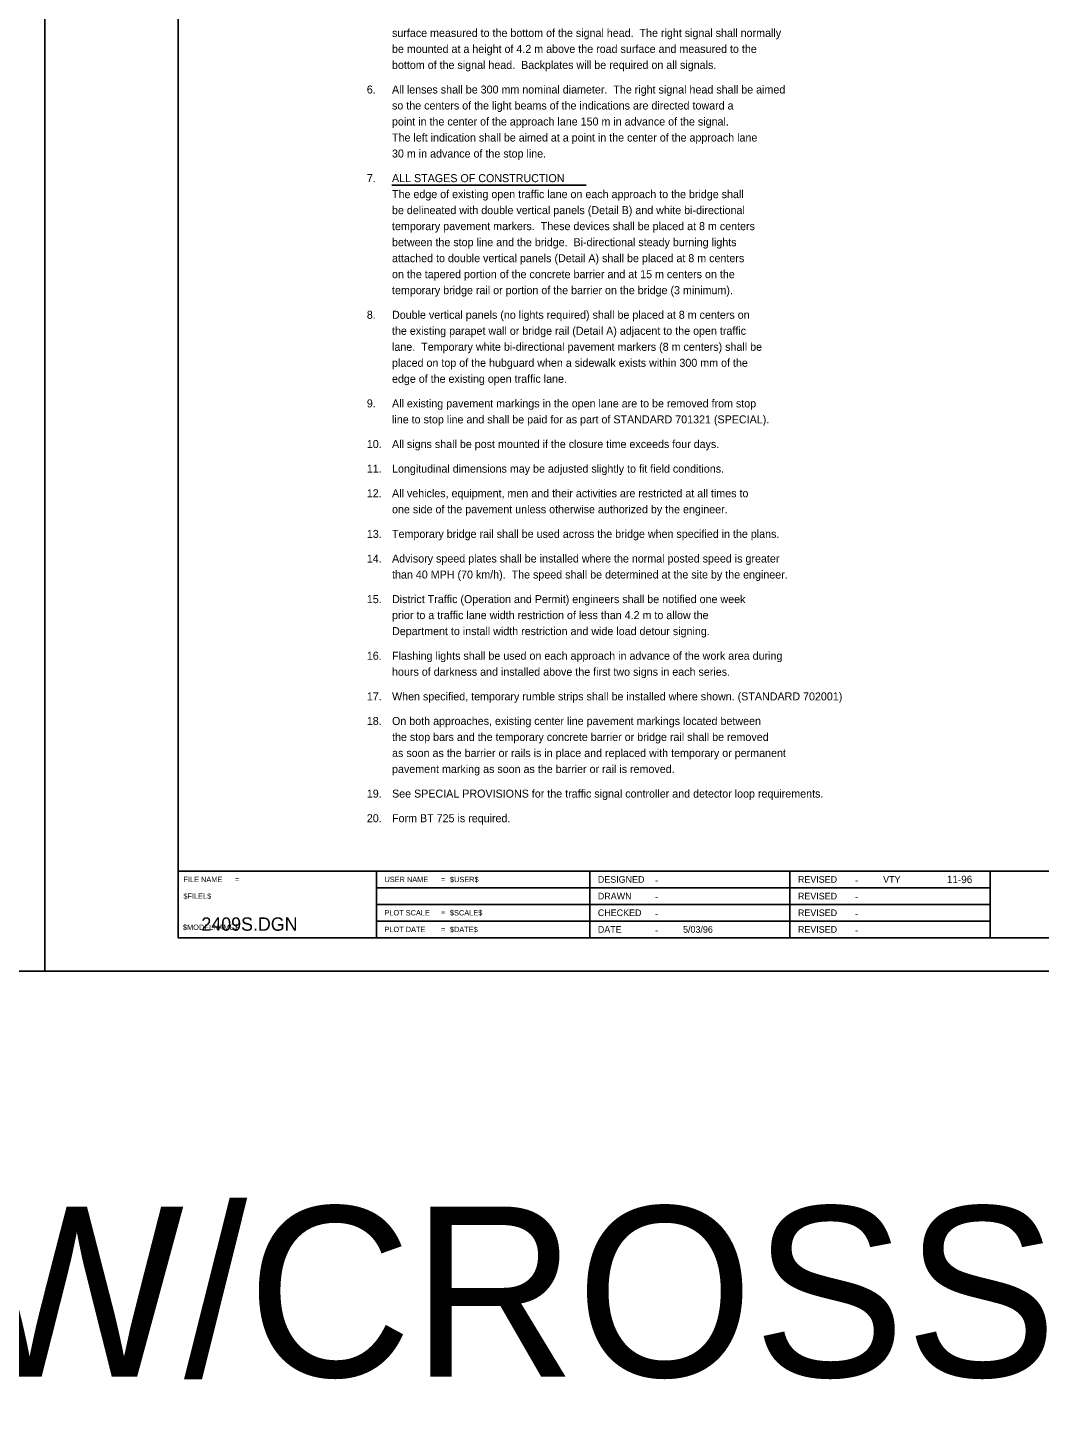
# Model space of a CAD drawing. Extents: x 52832 to 54215, y 64481 to 66497.
# Drawn here: x 53507.1 to 53810.6, y 64480.5 to 64900.6 of the extents above; entities that cross this region are included whole.
import ezdxf

# ---------------------------------------------------------------- set-up
doc = ezdxf.new("R2010")
doc.units = 0
for name, color, linetype in [('Level 48', 7, 'Continuous'), ('Sheets_50 Reference Boundary', 7, 'Continuous'), ('Sheets_General Details', 7, 'Continuous'), ('Sheets_Printer Plotting Border', 7, 'Continuous')]:
    doc.layers.add(name, color=color, linetype=linetype)

msp = doc.modelspace()

# ---------------------------------------------------------------- linework, layer by layer
at = {"layer": 'Level 48'}
for points in [[(52832.14, 65057.61), (53512.14, 65057.61), (53512.14, 64617.61), (52832.14, 64617.61)], [(53512.14, 65057.61), (54192.14, 65057.61), (54192.14, 64617.61), (53512.14, 64617.61)]]:
    msp.add_lwpolyline(points, close=True, dxfattribs=at)
at = {"layer": 'Sheets_50 Reference Boundary'}
msp.add_lwpolyline([(53552.14, 65047.61), (54182.14, 65047.61), (54182.14, 64647.61), (53552.14, 64647.61)], close=True, dxfattribs=at)
at = {"layer": 'Sheets_General Details'}
for p, q in [((53512.14, 64617.61), (53512.14, 65057.61)), ((53512.14, 65057.61), (53512.14, 64617.61)), ((53616.25, 64853.4), (53674.5, 64853.4)), ((53552.14, 64647.61), (54182.14, 64647.61)), ((53611.62, 64647.61), (53611.62, 64627.61)), ((53675.62, 64647.61), (53675.62, 64627.61)), ((53735.62, 64647.61), (53735.62, 64627.61)), ((53795.62, 64647.61), (53795.62, 64627.61)), ((53611.62, 64642.61), (53795.62, 64642.61)), ((53611.62, 64637.61), (53795.62, 64637.61)), ((53611.62, 64632.61), (53795.62, 64632.61)), ((53512.14, 64617.61), (52832.14, 64617.61)), ((54192.14, 64617.61), (53512.14, 64617.61))]:
    msp.add_line(p, q, dxfattribs=at)
msp.add_lwpolyline([(53552.14, 65047.61), (54182.14, 65047.61), (54182.14, 64627.61), (53552.14, 64627.61)], close=True, dxfattribs=at)
at = {"layer": 'Sheets_Printer Plotting Border'}
for points in [[(52832.14, 64617.61), (53512.14, 64617.61), (53512.14, 65057.61), (52832.14, 65057.61)], [(53512.14, 64617.61), (54192.14, 64617.61), (54192.14, 65057.61), (53512.14, 65057.61)]]:
    msp.add_lwpolyline(points, close=True, dxfattribs=at)

# ---------------------------------------------------------------- texts
at = {"layer": 'Sheets_General Details'}
for s, height, p in [('surface measured to the bottom of the signal head.  The right signal shall normally', 2.4004, (53616.29, 64897.88)), ('be mounted at a height of 4.2 m above the road surface and measured to the', 2.4004, (53616.29, 64893.08)), ('bottom of the signal head.  Backplates will be required on all signals.', 2.4004, (53616.29, 64888.28)), ('6.', 2.4, (53608.74, 64880.9)), ('All lenses shall be 300 mm nominal diameter.  The right signal head shall be aimed', 2.4004, (53616.29, 64880.9)), ('so the centers of the light beams of the indications are directed toward a', 2.4004, (53616.29, 64876.1)), ('point in the center of the approach lane 150 m in advance of the signal.', 2.4004, (53616.29, 64871.3)), ('The left indication shall be aimed at a point in the center of the approach lane', 2.4004, (53616.29, 64866.49)), ('30 m in advance of the stop line.', 2.4004, (53616.29, 64861.69)), ('7.', 2.4, (53608.74, 64854.31)), ('ALL STAGES OF CONSTRUCTION', 2.4004, (53616.29, 64854.31)), ('The edge of existing open traffic lane on each approach to the bridge shall', 2.4004, (53616.29, 64849.51)), ('be delineated with double vertical panels (Detail B) and white bi-directional', 2.4004, (53616.29, 64844.71)), ('temporary pavement markers.  These devices shall be placed at 8 m centers', 2.4004, (53616.29, 64839.91)), ('between the stop line and the bridge.  Bi-directional steady burning lights', 2.4004, (53616.29, 64835.1)), ('attached to double vertical panels (Detail A) shall be placed at 8 m centers', 2.4004, (53616.29, 64830.3)), ('on the tapered portion of the concrete barrier and at 15 m centers on the', 2.4004, (53616.29, 64825.5)), ('temporary bridge rail or portion of the barrier on the bridge (3 minimum).', 2.4004, (53616.29, 64820.7)), ('8.', 2.4, (53608.74, 64813.32)), ('Double vertical panels (no lights required) shall be placed at 8 m centers on', 2.4004, (53616.29, 64813.32)), ('the existing parapet wall or bridge rail (Detail A) adjacent to the open traffic', 2.4004, (53616.29, 64808.51)), ('lane.  Temporary white bi-directional pavement markers (8 m centers) shall be', 2.4004, (53616.29, 64803.71)), ('placed on top of the hubguard when a sidewalk exists within 300 mm of the', 2.4004, (53616.29, 64798.91)), ('edge of the existing open traffic lane.', 2.4004, (53616.29, 64794.11)), ('9.', 2.4, (53608.74, 64786.73)), ('All existing pavement markings in the open lane are to be removed from stop', 2.4004, (53616.3, 64786.73)), ('line to stop line and shall be paid for as part of STANDARD 701321 (SPECIAL).', 2.4004, (53616.3, 64781.93)), ('10.', 2.4, (53608.74, 64774.54)), ('All signs shall be post mounted if the closure time exceeds four days.', 2.4004, (53616.3, 64774.54)), ('11.', 2.4, (53608.74, 64767.15)), ('Longitudinal dimensions may be adjusted slightly to fit field conditions.', 2.4004, (53616.3, 64767.15)), ('12.', 2.4, (53608.74, 64759.77)), ('All vehicles, equipment, men and their activities are restricted at all times to', 2.4004, (53616.3, 64759.77)), ('one side of the pavement unless otherwise authorized by the engineer.', 2.4004, (53616.3, 64754.97)), ('13.', 2.4, (53608.74, 64747.58)), ('Temporary bridge rail shall be used across the bridge when specified in the plans.', 2.4004, (53616.3, 64747.58)), ('14.', 2.4, (53608.74, 64740.19)), ('Advisory speed plates shall be installed where the normal posted speed is greater', 2.4004, (53616.3, 64740.19)), ('than 40 MPH (70 km/h).  The speed shall be determined at the site by the engineer.', 2.4004, (53616.3, 64735.39)), ('15.', 2.4, (53608.74, 64728.01)), ('District Traffic (Operation and Permit) engineers shall be notified one week', 2.4004, (53616.3, 64728.01)), ('prior to a traffic lane width restriction of less than 4.2 m to allow the', 2.4004, (53616.3, 64723.21)), ('Department to install width restriction and wide load detour signing.', 2.4004, (53616.3, 64718.41)), ('Flashing lights shall be used on each approach in advance of the work area during', 2.4004, (53616.3, 64711.02)), ('16.', 2.4, (53608.74, 64711.02)), ('hours of darkness and installed above the first two signs in each series.', 2.4004, (53616.3, 64706.22)), ('17.', 2.4, (53608.74, 64698.83)), ('When specified, temporary rumble strips shall be installed where shown. (STANDARD 702001)', 2.4, (53616.3, 64698.83)), ('18.', 2.4, (53608.74, 64691.45)), ('On both approaches, existing center line pavement markings located between', 2.4004, (53616.3, 64691.45)), ('the stop bars and the temporary concrete barrier or bridge rail shall be removed', 2.4004, (53616.3, 64686.65)), ('as soon as the barrier or rails is in place and replaced with temporary or permanent', 2.4004, (53616.3, 64681.84)), ('pavement marking as soon as the barrier or rail is removed.', 2.4004, (53616.3, 64677.04)), ('19.', 2.4, (53608.74, 64669.66)), ('See SPECIAL PROVISIONS for the traffic signal controller and detector loop requirements.', 2.4004, (53616.3, 64669.66)), ('20.', 2.4, (53608.74, 64662.27)), ('Form BT 725 is required.', 2.4004, (53616.3, 64662.27)), ('DESIGNED', 2, (53678.02, 64644.11)), ('-', 2.4, (53695.1, 64643.71)), ('REVISED', 2, (53738.02, 64644.11)), ('-', 2.4, (53755.1, 64643.71)), ('VTY', 2, (53763.58, 64644.11)), ('11-96', 2.22, (53782.7, 64644)), ('DRAWN', 2, (53678.02, 64639.11)), ('-', 2.4, (53695.1, 64638.71)), ('REVISED', 2, (53738.02, 64639.11)), ('-', 2.4, (53755.1, 64638.71)), ('2409S.DGN', 4, (53559.13, 64629.72)), ('CHECKED', 2, (53678.02, 64634.11)), ('-', 2.4, (53695.1, 64633.71)), ('REVISED', 2, (53738.02, 64634.11)), ('-', 2.4, (53755.1, 64633.71)), ('DATE', 2, (53678.02, 64629.11)), ('-', 2.4, (53695.1, 64628.71)), ('5/03/96   ', 2, (53703.58, 64629.11)), ('REVISED', 2, (53738.02, 64629.11)), ('-', 2.4, (53755.1, 64628.71)), ('701321 (SPECIAL) W/CROSS ROAD', 51.0637, (52889.76, 64495.9))]:
    msp.add_text(s, height=height, dxfattribs=at).set_placement(p)
for s, p in [('FILE NAME', (53553.74, 64644.31)), ('=', (53569.19, 64644.31)), ('USER NAME', (53614.02, 64644.31)), ('=', (53630.98, 64644.31)), ('$USER$', (53633.67, 64644.31)), ('$FILEL$', (53553.74, 64639.31)), ('PLOT SCALE', (53614.02, 64634.31)), ('=', (53630.98, 64634.31)), ('$SCALE$', (53633.67, 64634.31)), ('$MODELNAME$', (53553.6, 64629.97)), ('PLOT DATE', (53614.02, 64629.31)), ('=', (53630.98, 64629.31)), ('$DATE$', (53633.67, 64629.31))]:
    msp.add_text(s, height=1.6, rotation=360, dxfattribs=at).set_placement(p)

doc.saveas('drawing.dxf')
